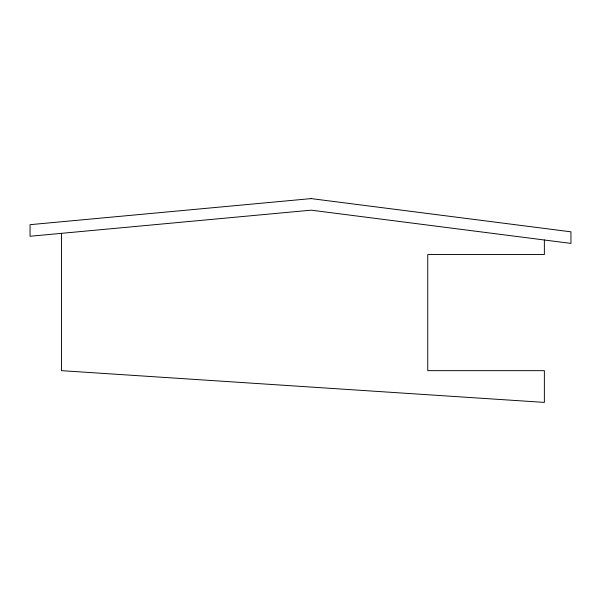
<?xml version="1.0" encoding="UTF-8"?>
<svg xmlns="http://www.w3.org/2000/svg" width="601" height="601" viewBox="0 0 601 601"><rect width="100%" height="100%" fill="white"/><g stroke="black" fill="none" stroke-linecap="round" stroke-linejoin="round"><path stroke-width="0.9" d="M544.363 239.994L544.363 254.516L427.754 254.516L427.754 370.659L544.363 370.659L544.363 402.4L61.452 370.659L61.452 233.338M311.145 198.6L30.05 224.676L30.05 236.253L311.145 210.17L570.95 243.397L570.95 231.821L311.145 198.6"/></g></svg>
